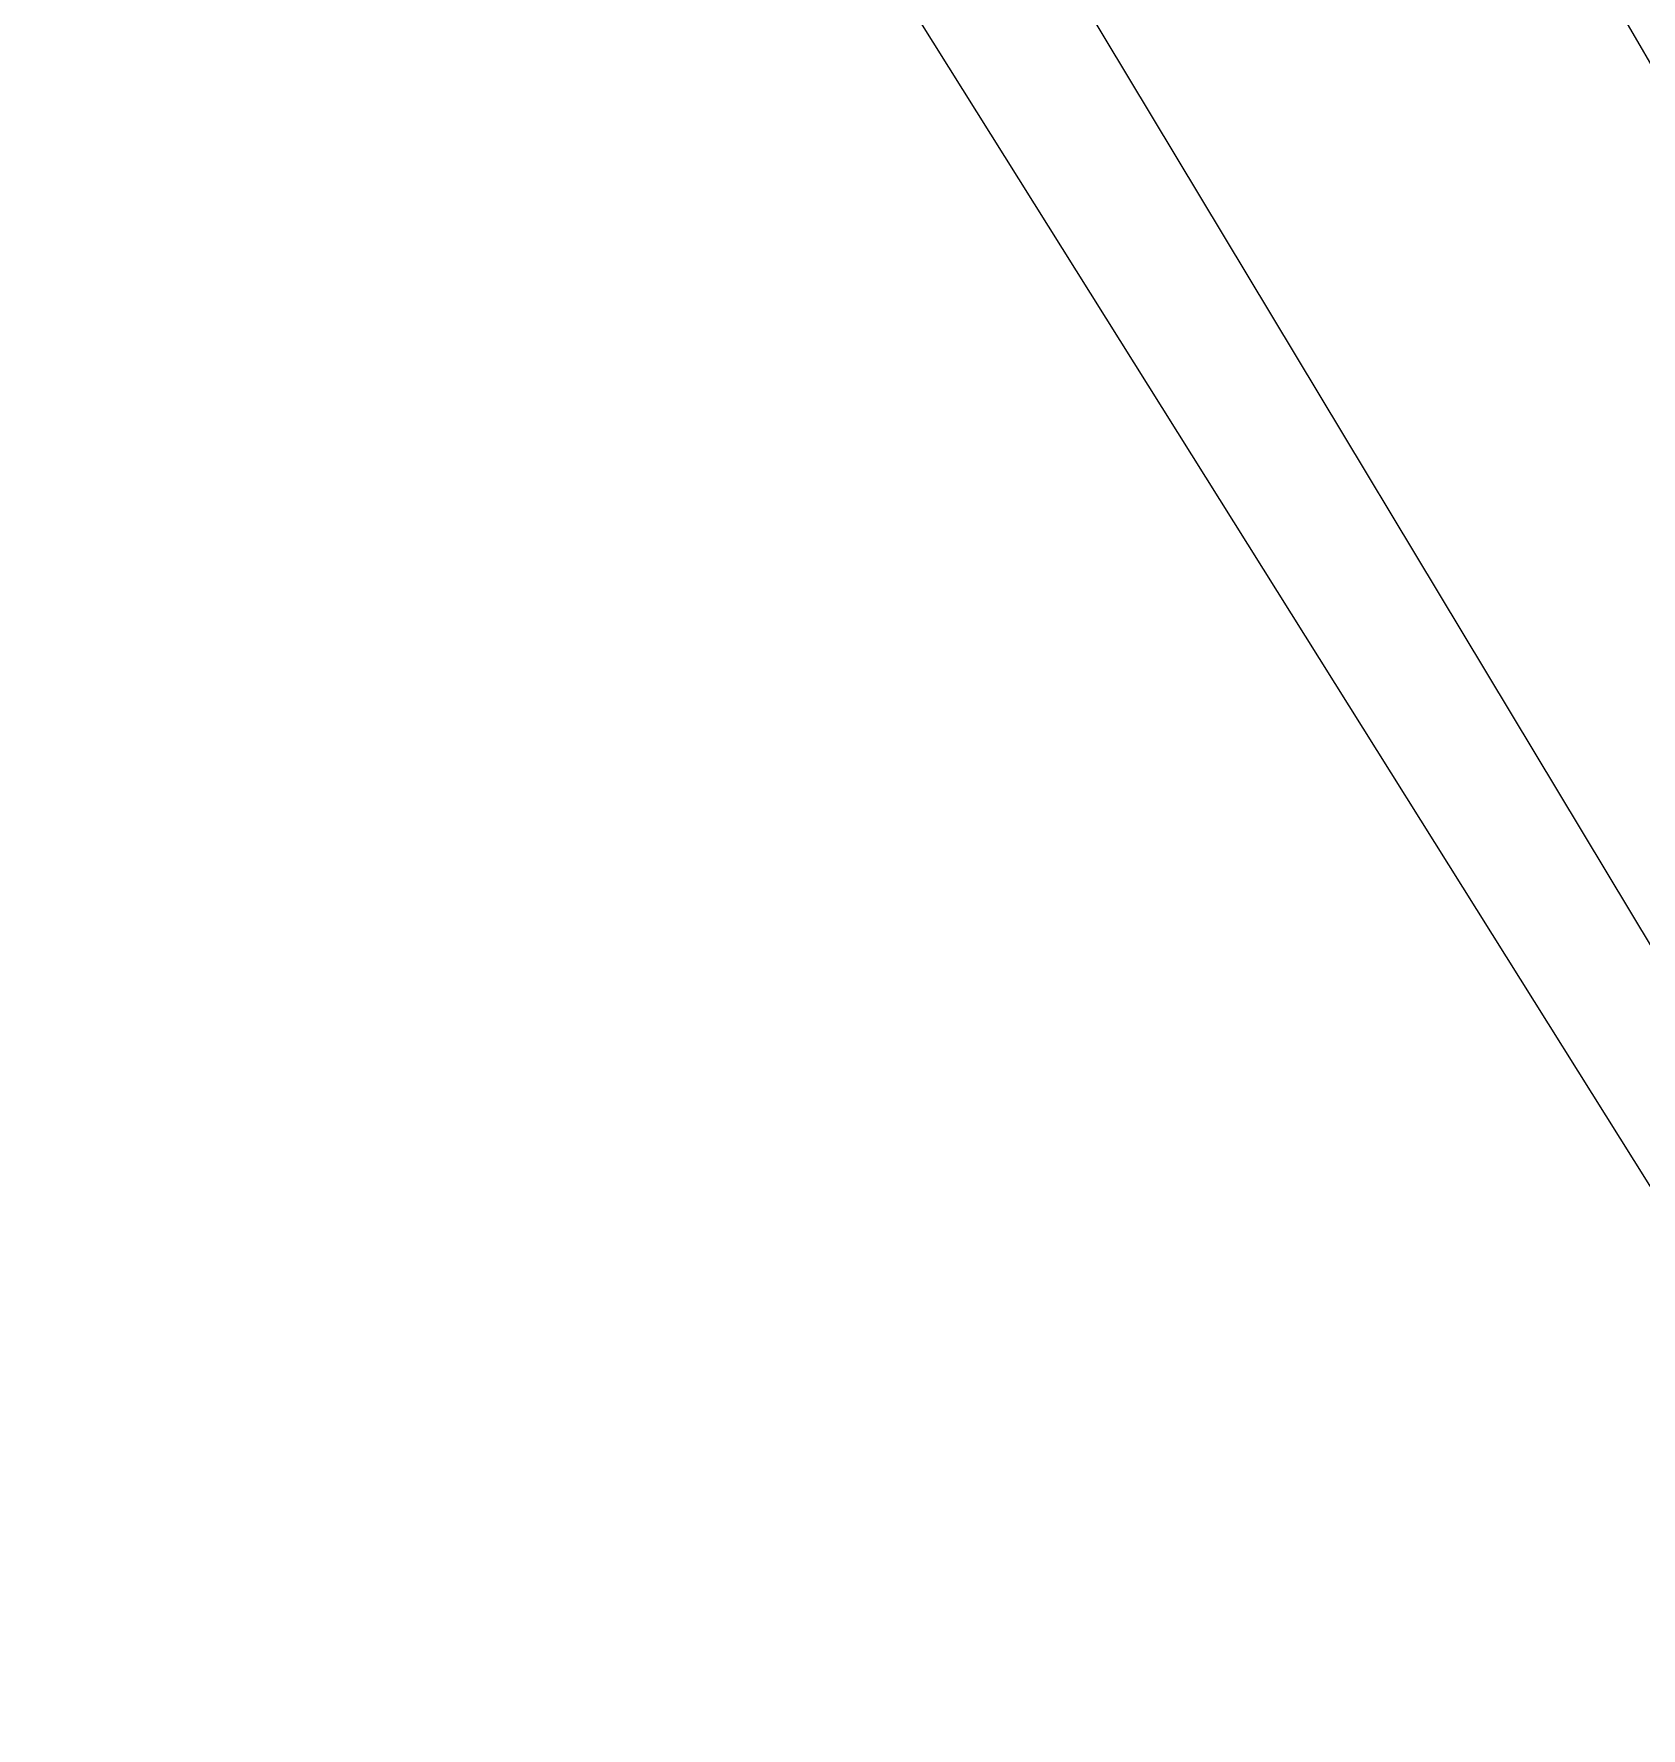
# Model space of a CAD drawing. Header units: metres. Extents: x 507649 to 509016, y 6966950 to 6967777.
# Drawn here: x 507940.712 to 507941.685, y 6967096.718 to 6967097.744 of the extents above; entities that cross this region are included whole.
import ezdxf

# ---------------------------------------------------------------- set-up
doc = ezdxf.new("R2010")
doc.units = ezdxf.units.M
doc.layers.add('_PROP-BDY', color=6, linetype='Continuous', plot=False)
doc.layers.add('D_UG_PIPES', color=1, linetype='EXIST_SWD', lineweight=0)
doc.layers.add('TOPO_BANK', color=252, linetype='Continuous')
doc.layers.add('XREF', color=7, linetype='Continuous')
doc.styles.get("Standard").update_dxf_attribs({"font": 'ARIALN.TTF'})
doc.linetypes.add('EXIST_SWD', pattern='A,5,-2.5,5,-2,["SWD",Standard,S=2.5,R=0,X=0,Y=-1.25],-8,5,-2.5,5,-2.5', length=37.5)

# ---------------------------------------------------------------- blocks, each defined once
blk = doc.blocks.new('25027_BNP_Skygate Play-Sheet - 000101 - SITE PLAN')
at = {"layer": '_PROP-BDY'}
blk.add_line((-2459651.41, 3948628.9), (-2456174.3, 3948632.67), dxfattribs=at)
blk = doc.blocks.new('XE_ARCH')
at = {"xscale": 0.001, "yscale": 0.001, "zscale": 0.001, "rotation": 121.996}
blk.add_blockref('25027_BNP_Skygate Play-Sheet - 000101 - SITE PLAN', (509988.1258, 6971273.7702), dxfattribs=at)
blk = doc.blocks.new('XE_SURVEY')
at = {"layer": 'D_UG_PIPES', "flags": 128}
blk.add_lwpolyline([(507737.8917, 6967197.6082), (507744.6817, 6967190.0572), (507750.4007, 6967182.5842), (507757.9797, 6967174.4242), (507884.1827, 6967195.8602), (507889.3887, 6967187.5362), (507894.3787, 6967179.7732), (507899.8177, 6967170.7022), (507905.4267, 6967161.7712), (507910.6547, 6967153.5822), (507912.4017, 6967150.5652), (507914.9327, 6967149.7392), (507917.3447, 6967151.3102), (507935.8037, 6967113.2562), (507934.1207, 6967111.8182), (507934.0077, 6967109.3062), (507939.5287, 6967100.7872), (507944.8517, 6967091.9342), (507946.3797, 6967087.3432), (507942.6817, 6967080.3222), (507940.8767, 6967073.6582)], dxfattribs=at)
at = {"layer": 'TOPO_BANK'}
blk.add_polyline3d([(507826.2297, 6967109.2892, 3.7066), (507832.809, 6967102.0511, 3.7208), (507839.3254, 6967095.6148, 3.757), (507848.349, 6967087.9532, 3.7933), (507856.7336, 6967080.7192, 3.4285), (507866.0246, 6967074.4172, 3.6547), (507872.9786, 6967068.7241, 3.4909), (507888.0902, 6967058.4749, 3.0713), (507896.5728, 6967054.6812, 3.2985), (507904.1477, 6967052.0596, 3.2796), (507910.7081, 6967051.0551, 3.2387), (507916.1774, 6967052.461, 3.1127), (507920.1968, 6967054.5471, 3.0967), (507927.5052, 6967060.3467, 3.3947), (507935.6978, 6967066.5075, 3.6096), (507940.2108, 6967073.7365, 3.5995), (507940.6715, 6967080.3269, 4.2294), (507943.8201, 6967086.8743, 4.3713), (507945.1684, 6967091.7294, 4.1932), (507940.9779, 6967098.9547, 4.143), (507936.7798, 6967105.9291, 4.2078)], dxfattribs=at)

msp = doc.modelspace()

# ---------------------------------------------------------------- block references
at = {"layer": 'XREF'}
msp.add_blockref('XE_SURVEY', (0, 0), dxfattribs=at)

# ---------------------------------------------------------------- next in the draw order: block references
msp.add_blockref('XE_ARCH', (0, 0), dxfattribs=at)

doc.saveas('drawing.dxf')
